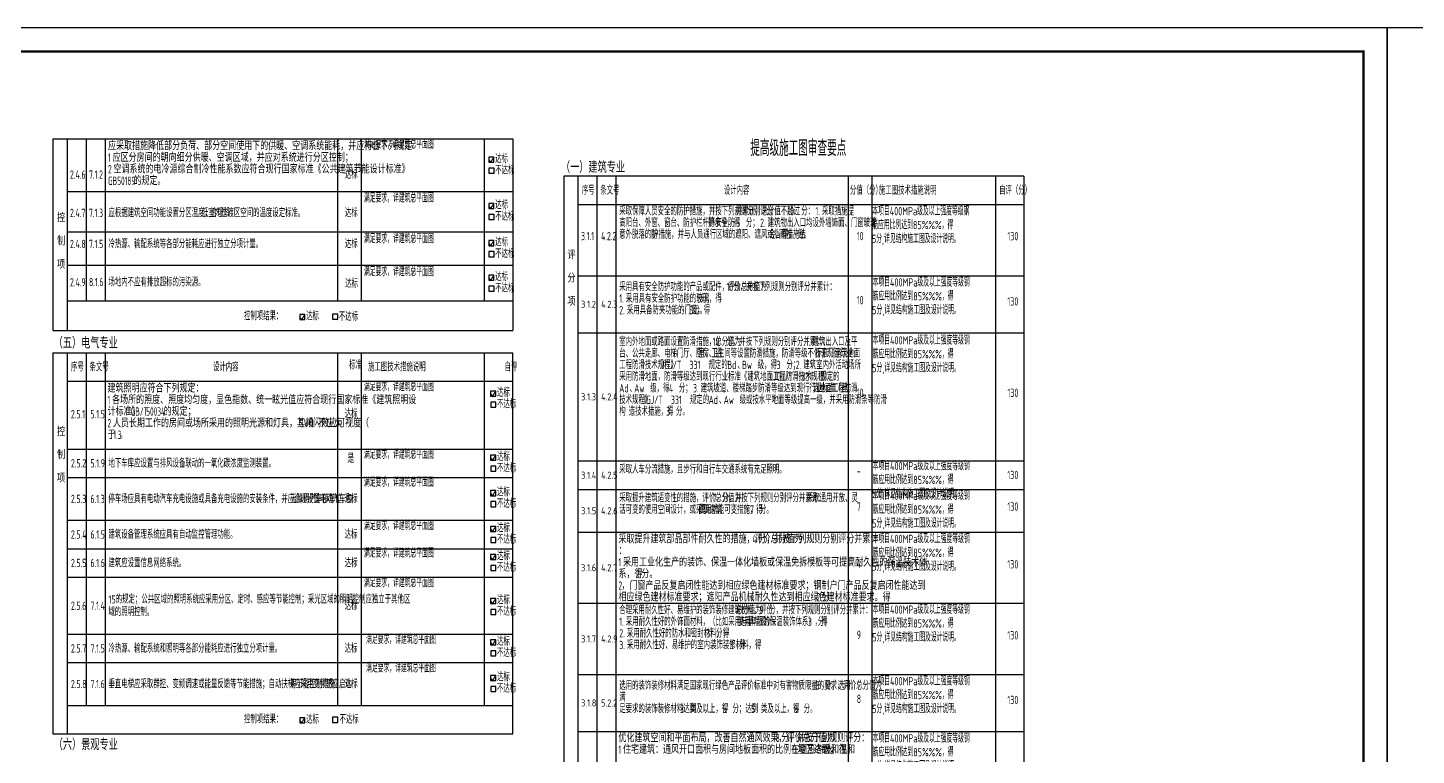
# Model space of a CAD drawing. Extents: x 555966 to 850266, y -53709 to 5691.
# Drawn here: x 603737 to 662291, y -24962 to 5691 of the extents above; entities that cross this region are included whole.
import ezdxf

# ---------------------------------------------------------------- set-up
doc = ezdxf.new("R2010")
doc.units = 0
doc.header["$LTSCALE"] = 1000
for name, color, linetype in [('A-Tab(建筑表格)', 7, 'Continuous'), ('A-TXT', 7, 'Continuous'), ('PUB_TEXT', 7, 'Continuous'), ('PUB_TITLE', 4, 'Continuous')]:
    doc.layers.add(name, color=color, linetype=linetype)
doc.styles.add('LJ_TXT', font='GBENOR', dxfattribs={"width": 0.8, "bigfont": 'GBCBIG'})
doc.styles.get("Standard").update_dxf_attribs({"font": 'GBENOR', "bigfont": 'GBCBIG'})

# ---------------------------------------------------------------- blocks, each defined once
blk = doc.blocks.new('AutoBlock_20250329_80', base_point=(645049, -3264))
at = {"color": 1, "style": 'LJ_TXT', "width": 0.8}
blk.add_attdef('3.1.1', (645049, -3264), '', height=350, dxfattribs=at)
blk = doc.blocks.new('AutoBlock_20250329_81', base_point=(639366, -2212))
at = {"color": 1, "style": 'LJ_TXT', "width": 0.7}
for tag, p in [('3.1.1措施_001', (639353, -2212)), ('3.1.1措施_002', (639353, -2795)), ('3.1.1措施_003', (639335, -3379))]:
    blk.add_attdef(tag, p, '', height=350, dxfattribs=at)
blk = doc.blocks.new('AutoBlock_20250329_112', base_point=(645049, -6014))
at = {"color": 1, "style": 'LJ_TXT', "width": 0.8}
blk.add_attdef('3.1.2', (645049, -6014), '', height=350, dxfattribs=at)
blk = doc.blocks.new('AutoBlock_20250329_114', base_point=(645049, -9865))
at = {"color": 1, "style": 'LJ_TXT', "width": 0.8}
blk.add_attdef('3.1.3', (645049, -9865), '', height=350, dxfattribs=at)
blk = doc.blocks.new('AutoBlock_20250329_116', base_point=(645049, -13327))
at = {"color": 1, "style": 'LJ_TXT', "width": 0.8}
blk.add_attdef('3.1.4', (645049, -13327), '', height=350, dxfattribs=at)
blk = doc.blocks.new('AutoBlock_20250329_118', base_point=(645049, -14658))
at = {"color": 1, "style": 'LJ_TXT', "width": 0.8}
blk.add_attdef('3.1.5', (645049, -14658), '', height=350, dxfattribs=at)
blk = doc.blocks.new('AutoBlock_20250329_120', base_point=(645049, -17093))
at = {"color": 1, "style": 'LJ_TXT', "width": 0.8}
blk.add_attdef('3.1.6', (645049, -17093), '', height=350, dxfattribs=at)
blk = doc.blocks.new('AutoBlock_20250329_122', base_point=(645049, -20083))
at = {"color": 1, "style": 'LJ_TXT', "width": 0.8}
blk.add_attdef('3.1.7', (645049, -20083), '', height=350, dxfattribs=at)
blk = doc.blocks.new('AutoBlock_20250329_124', base_point=(645049, -22810))
at = {"color": 1, "style": 'LJ_TXT', "width": 0.8}
blk.add_attdef('3.1.8', (645049, -22810), '', height=350, dxfattribs=at)
blk = doc.blocks.new('AutoBlock_20250329_151', base_point=(617922, 603))
at = {"color": 1, "style": 'LJ_TXT', "width": 0.7}
blk.add_attdef('2.4.6措施_001', (617914, 603), '', height=350, dxfattribs=at)
blk = doc.blocks.new('AutoBlock_20250329_153', base_point=(617922, -1665))
at = {"color": 1, "style": 'LJ_TXT', "width": 0.7}
blk.add_attdef('2.4.7措施_001', (617914, -1665), '', height=350, dxfattribs=at)
blk = doc.blocks.new('AutoBlock_20250329_159', base_point=(617922, -9616))
at = {"color": 1, "style": 'LJ_TXT', "width": 0.7}
blk.add_attdef('2.5.1措施_001', (617914, -9616), '', height=350, dxfattribs=at)
blk = doc.blocks.new('AutoBlock_20250329_161', base_point=(617922, -12469))
at = {"color": 1, "style": 'LJ_TXT', "width": 0.7}
blk.add_attdef('2.5.2措施_001', (617914, -12469), '', height=350, dxfattribs=at)
blk = doc.blocks.new('AutoBlock_20250329_163', base_point=(617922, -13642))
at = {"color": 1, "style": 'LJ_TXT', "width": 0.7}
blk.add_attdef('2.5.3措施_001', (617914, -13642), '', height=350, dxfattribs=at)
blk = doc.blocks.new('AutoBlock_20250329_165', base_point=(617922, -15468))
at = {"color": 1, "style": 'LJ_TXT', "width": 0.7}
blk.add_attdef('2.5.4措施_001', (617914, -15468), '', height=350, dxfattribs=at)
blk = doc.blocks.new('AutoBlock_20250329_167', base_point=(617922, -16628))
at = {"color": 1, "style": 'LJ_TXT', "width": 0.7}
blk.add_attdef('2.5.5措施_001', (617914, -16628), '', height=350, dxfattribs=at)
blk = doc.blocks.new('AutoBlock_20250329_169', base_point=(617922, -17878))
at = {"color": 1, "style": 'LJ_TXT', "width": 0.7}
blk.add_attdef('2.5.6措施_001', (617914, -17878), '', height=350, dxfattribs=at)
blk = doc.blocks.new('AutoBlock_20250329_185', base_point=(618013, -21469))
at = {"color": 1, "style": 'LJ_TXT', "width": 0.7}
blk.add_attdef('2.5.8措施_001', (618005, -21469), '', height=350, dxfattribs=at)
blk = doc.blocks.new('AutoBlock_20250329_187', base_point=(617922, -4771))
at = {"color": 1, "style": 'LJ_TXT', "width": 0.7}
blk.add_attdef('2.4.9措施_001', (617914, -4771), '', height=350, dxfattribs=at)
blk = doc.blocks.new('AutoBlock_20250329_191', base_point=(617219, -12638))
at = {"color": 1, "style": 'LJ_TXT', "width": 0.8}
blk.add_attdef('2.5.2', (617219, -12638), '', height=350, dxfattribs=at)
blk = doc.blocks.new('AutoBlock_20250329_197', base_point=(618013, -20269))
at = {"color": 1, "style": 'LJ_TXT', "width": 0.7}
blk.add_attdef('2.5.7措施_001', (618005, -20269), '', height=350, dxfattribs=at)
blk = doc.blocks.new('AutoBlock_20250329_207', base_point=(617922, -3380))
at = {"color": 1, "style": 'LJ_TXT', "width": 0.7}
blk.add_attdef('2.4.8措施_001', (617914, -3380), '', height=350, dxfattribs=at)
blk = doc.blocks.new('AutoBlock_20250329_302', base_point=(639379, -5212))
at = {"color": 1, "style": 'LJ_TXT', "width": 0.7}
for tag, p in [('3.1.2措施_001', (639365, -5212)), ('3.1.2措施_002', (639365, -5795)), ('3.1.2措施_003', (639348, -6379))]:
    blk.add_attdef(tag, p, '', height=350, dxfattribs=at)
blk = doc.blocks.new('AutoBlock_20250329_304', base_point=(639379, -7654))
at = {"color": 1, "style": 'LJ_TXT', "width": 0.7}
for tag, p in [('3.1.3措施_001', (639365, -7654)), ('3.1.3措施_002', (639365, -8237)), ('3.1.3措施_003', (639348, -8821))]:
    blk.add_attdef(tag, p, '', height=350, dxfattribs=at)
blk = doc.blocks.new('AutoBlock_20250329_306', base_point=(639379, -12950))
at = {"color": 1, "style": 'LJ_TXT', "width": 0.7}
for tag, p in [('3.1.4措施_001', (639365, -12950)), ('3.1.4措施_002', (639365, -13534)), ('3.1.4措施_003', (639348, -14117))]:
    blk.add_attdef(tag, p, '', height=350, dxfattribs=at)
blk = doc.blocks.new('AutoBlock_20250329_308', base_point=(639379, -14201))
at = {"color": 1, "style": 'LJ_TXT', "width": 0.7}
for tag, p in [('3.1.5措施_001', (639365, -14201)), ('3.1.5措施_002', (639365, -14785)), ('3.1.5措施_003', (639348, -15368))]:
    blk.add_attdef(tag, p, '', height=350, dxfattribs=at)
blk = doc.blocks.new('AutoBlock_20250329_310', base_point=(639379, -16022))
at = {"color": 1, "style": 'LJ_TXT', "width": 0.7}
for tag, p in [('3.1.6措施_001', (639365, -16022)), ('3.1.6措施_002', (639365, -16606)), ('3.1.6措施_003', (639348, -17189))]:
    blk.add_attdef(tag, p, '', height=350, dxfattribs=at)
blk = doc.blocks.new('AutoBlock_20250329_312', base_point=(639379, -19002))
at = {"color": 1, "style": 'LJ_TXT', "width": 0.7}
for tag, p in [('3.1.7措施_001', (639365, -19002)), ('3.1.7措施_002', (639365, -19585)), ('3.1.7措施_003', (639348, -20169))]:
    blk.add_attdef(tag, p, '', height=350, dxfattribs=at)
blk = doc.blocks.new('AutoBlock_20250329_314', base_point=(639379, -22017))
at = {"color": 1, "style": 'LJ_TXT', "width": 0.7}
for tag, p in [('3.1.8措施_001', (639365, -22017)), ('3.1.8措施_002', (639365, -22601)), ('3.1.8措施_003', (639348, -23184))]:
    blk.add_attdef(tag, p, '', height=350, dxfattribs=at)
blk = doc.blocks.new('AutoBlock_20250329_316', base_point=(639379, -24426))
at = {"color": 1, "style": 'LJ_TXT', "width": 0.7}
for tag, p in [('3.1.9措施_001', (639365, -24426)), ('3.1.9措施_002', (639365, -25009)), ('3.1.9措施_003', (639348, -25592))]:
    blk.add_attdef(tag, p, '', height=350, dxfattribs=at)

msp = doc.modelspace()

# ---------------------------------------------------------------- linework, layer by layer
for p, q in [((604800, 1005), (604800, -4317)), ((624200, 1005), (624200, -4317)), ((624200, -4317), (624200, -7069))]:
    msp.add_line(p, q)
at = {"const_width": 50}
for points in [[(623180, 140), (623256, 25), (623396, 241)], [(623180, -1809), (623256, -1924), (623396, -1708)], [(623180, -3378), (623256, -3493), (623396, -3277)], [(623180, -4834), (623256, -4948), (623396, -4732)], [(615207, -6493), (615282, -6608), (615423, -6392)], [(623257, -9718), (623333, -9833), (623473, -9617)], [(623257, -12419), (623333, -12534), (623473, -12318)], [(623257, -13912), (623333, -14027), (623473, -13811)], [(623257, -15422), (623333, -15536), (623473, -15320)], [(623257, -16602), (623333, -16717), (623473, -16501)], [(623257, -18458), (623333, -18573), (623473, -18357)], [(623257, -20200), (623333, -20315), (623473, -20099)], [(623257, -21703), (623333, -21818), (623473, -21602)], [(615207, -23486), (615282, -23601), (615423, -23385)]]:
    msp.add_lwpolyline(points, dxfattribs=at)
for points in [[(623396, 241), (623180, 241), (623180, 25), (623396, 25)], [(623402, -221), (623186, -221), (623186, -437), (623402, -437)], [(623396, -1708), (623180, -1708), (623180, -1924), (623396, -1924)], [(623402, -2170), (623186, -2170), (623186, -2386), (623402, -2386)], [(623396, -3277), (623180, -3277), (623180, -3493), (623396, -3493)], [(623402, -3739), (623186, -3739), (623186, -3955), (623402, -3955)], [(623396, -4732), (623180, -4732), (623180, -4948), (623396, -4948)], [(623402, -5194), (623186, -5194), (623186, -5410), (623402, -5410)], [(615423, -6392), (615207, -6392), (615207, -6608), (615423, -6608)], [(616810, -6371), (616594, -6371), (616594, -6587), (616810, -6587)], [(623473, -9617), (623257, -9617), (623257, -9833), (623473, -9833)], [(623480, -10079), (623264, -10079), (623264, -10295), (623480, -10295)], [(623473, -12318), (623257, -12318), (623257, -12534), (623473, -12534)], [(623480, -12780), (623264, -12780), (623264, -12996), (623480, -12996)], [(623473, -13811), (623257, -13811), (623257, -14027), (623473, -14027)], [(623480, -14273), (623264, -14273), (623264, -14489), (623480, -14489)], [(623473, -15320), (623257, -15320), (623257, -15536), (623473, -15536)], [(623480, -15782), (623264, -15782), (623264, -15998), (623480, -15998)], [(623473, -16501), (623257, -16501), (623257, -16717), (623473, -16717)], [(623480, -16963), (623264, -16963), (623264, -17179), (623480, -17179)], [(623473, -18357), (623257, -18357), (623257, -18573), (623473, -18573)], [(623480, -18818), (623264, -18818), (623264, -19034), (623480, -19034)], [(623473, -20099), (623257, -20099), (623257, -20315), (623473, -20315)], [(623480, -20561), (623264, -20561), (623264, -20777), (623480, -20777)], [(623473, -21602), (623257, -21602), (623257, -21818), (623473, -21818)], [(623480, -22064), (623264, -22064), (623264, -22280), (623480, -22280)], [(615423, -23385), (615207, -23385), (615207, -23601), (615423, -23601)], [(616810, -23364), (616594, -23364), (616594, -23580), (616810, -23580)]]:
    msp.add_lwpolyline(points, close=True)
at = {"layer": 'A-Tab(建筑表格)'}
for p, q in [((605400, 1005), (605400, -4317)), ((606200, 1005), (606200, -4317)), ((623000, -4317), (623000, 1005)), ((604800, -2910), (604800, -4317)), ((604800, -4317), (604800, -7069)), ((605400, -4317), (624200, -4317)), ((605400, -4317), (605400, -7069)), ((605400, -4317), (624200, -4317)), ((606200, -4317), (606200, -5817)), ((623000, -5817), (623000, -4317)), ((605400, -5817), (624200, -5817)), ((604800, -8005), (604800, -24061)), ((605400, -8005), (605400, -24061)), ((606200, -8005), (606200, -22861)), ((623000, -22861), (623000, -8005)), ((624200, -24061), (624200, -8005))]:
    msp.add_line(p, q, dxfattribs=at)
for points in [[(604800, 1005), (624200, 1005)], [(607000, 1005), (607000, -4317)], [(616800, 1005), (616800, -4317)], [(617800, 1005), (617800, -4317)], [(638341, -561), (638341, -1761)], [(605400, -1208), (624200, -1208)], [(626941, -1761), (645741, -1761)], [(626941, -1761), (645741, -1761)], [(626941, -1761), (645741, -1761)], [(605400, -2910), (624200, -2910)], [(605400, -2910), (624200, -2910)], [(607000, -4317), (607000, -5817)], [(616800, -4317), (616800, -5817)], [(617800, -4317), (617800, -5817)], [(626941, -4761), (645741, -4761)], [(604800, -7069), (624200, -7069)], [(626941, -7161), (645741, -7161)], [(604800, -8005), (624200, -8005)], [(607000, -8005), (607000, -22861)], [(616800, -8005), (616800, -22861)], [(616800, -8005), (616800, -9205)], [(617800, -8005), (617800, -22861)], [(605400, -9205), (624200, -9205)], [(605400, -9205), (624200, -9205)], [(605400, -9205), (624200, -9205)], [(605400, -12061), (624200, -12061)], [(626941, -12561), (645741, -12561)], [(605400, -13261), (624200, -13261)], [(626941, -13761), (645741, -13761)], [(605400, -15061), (624200, -15061)], [(626941, -15561), (645741, -15561)], [(605400, -16261), (624200, -16261)], [(605400, -17461), (624200, -17461)], [(626941, -18561), (645741, -18561)], [(605400, -19861), (624200, -19861)], [(605400, -21061), (624200, -21061)], [(626941, -21561), (645741, -21561)], [(605400, -22861), (624200, -22861)], [(626941, -23961), (645741, -23961)], [(604800, -24061), (624200, -24061)]]:
    msp.add_lwpolyline(points, dxfattribs=at)
at = {"layer": 'A-TXT'}
for p, q in [((645741, -561), (626341, -561)), ((626341, -561), (626341, -50761)), ((626941, -561), (626941, -50761)), ((627741, -561), (627741, -50761)), ((639341, -50761), (639341, -561))]:
    msp.add_line(p, q, dxfattribs=at)
for points in [[(628541, -561), (628541, -1761)], [(644541, -561), (644541, -50761)], [(645741, -561), (645741, -50761)], [(628541, -1761), (628541, -50761)], [(638341, -1761), (638341, -50761)]]:
    msp.add_lwpolyline(points, dxfattribs=at)
at = {"layer": 'PUB_TITLE'}
for points in [[(555966, -53709), (661066, -53709), (661066, 5691), (555966, 5691)], [(661066, -53709), (766166, -53709), (766166, 5691), (661066, 5691)]]:
    msp.add_lwpolyline(points, close=True, dxfattribs=at)
at = {"layer": 'PUB_TITLE', "const_width": 100}
msp.add_lwpolyline([(558466, -52709), (660066, -52709), (660066, 4691), (558466, 4691)], close=True, dxfattribs=at)

# ---------------------------------------------------------------- block references
for name, p, values in [('AutoBlock_20250329_151', (617922, 603), {'2.4.6措施_001': '满足要求，详建筑总平面图'}), ('AutoBlock_20250329_153', (617922, -1665), {'2.4.7措施_001': '满足要求，详建筑总平面图'}), ('AutoBlock_20250329_81', (639366, -2212), {'3.1.1措施_001': '本项目400MPa级及以上强度等级钢', '3.1.1措施_002': '筋应用比例达到85%%%%%%%%%，得', '3.1.1措施_003': '5分,详见结构施工图及设计说明。'}), ('AutoBlock_20250329_80', (645049, -3264), {'3.1.1': '130'}), ('AutoBlock_20250329_207', (617922, -3380), {'2.4.8措施_001': '满足要求，详建筑总平面图'}), ('AutoBlock_20250329_187', (617922, -4771), {'2.4.9措施_001': '满足要求，详建筑总平面图'}), ('AutoBlock_20250329_302', (639379, -5212), {'3.1.2措施_001': '本项目400MPa级及以上强度等级钢', '3.1.2措施_002': '筋应用比例达到85%%%%%%%%%，得', '3.1.2措施_003': '5分,详见结构施工图及设计说明。'}), ('AutoBlock_20250329_112', (645049, -6014), {'3.1.2': '130'}), ('AutoBlock_20250329_304', (639379, -7654), {'3.1.3措施_001': '本项目400MPa级及以上强度等级钢', '3.1.3措施_002': '筋应用比例达到85%%%%%%%%%，得', '3.1.3措施_003': '5分,详见结构施工图及设计说明。'}), ('AutoBlock_20250329_159', (617922, -9616), {'2.5.1措施_001': '满足要求，详建筑总平面图'}), ('AutoBlock_20250329_114', (645049, -9865), {'3.1.3': '130'}), ('AutoBlock_20250329_191', (617219, -12638), {'2.5.2': '是'}), ('AutoBlock_20250329_161', (617922, -12469), {'2.5.2措施_001': '满足要求，详建筑总平面图'}), ('AutoBlock_20250329_306', (639379, -12950), {'3.1.4措施_001': '本项目400MPa级及以上强度等级钢', '3.1.4措施_002': '筋应用比例达到85%%%%%%%%%，得', '3.1.4措施_003': '5分,详见结构施工图及设计说明。'}), ('AutoBlock_20250329_163', (617922, -13642), {'2.5.3措施_001': '满足要求，详建筑总平面图'}), ('AutoBlock_20250329_116', (645049, -13327), {'3.1.4': '130'}), ('AutoBlock_20250329_308', (639379, -14201), {'3.1.5措施_001': '本项目400MPa级及以上强度等级钢', '3.1.5措施_002': '筋应用比例达到85%%%%%%%%%，得', '3.1.5措施_003': '5分,详见结构施工图及设计说明。'}), ('AutoBlock_20250329_118', (645049, -14658), {'3.1.5': '130'}), ('AutoBlock_20250329_165', (617922, -15468), {'2.5.4措施_001': '满足要求，详建筑总平面图'}), ('AutoBlock_20250329_310', (639379, -16022), {'3.1.6措施_001': '本项目400MPa级及以上强度等级钢', '3.1.6措施_002': '筋应用比例达到85%%%%%%%%%，得', '3.1.6措施_003': '5分,详见结构施工图及设计说明。'}), ('AutoBlock_20250329_167', (617922, -16628), {'2.5.5措施_001': '满足要求，详建筑总平面图'}), ('AutoBlock_20250329_120', (645049, -17093), {'3.1.6': '130'}), ('AutoBlock_20250329_169', (617922, -17878), {'2.5.6措施_001': '满足要求，详建筑总平面图'}), ('AutoBlock_20250329_312', (639379, -19002), {'3.1.7措施_001': '本项目400MPa级及以上强度等级钢', '3.1.7措施_002': '筋应用比例达到85%%%%%%%%%，得', '3.1.7措施_003': '5分,详见结构施工图及设计说明。'}), ('AutoBlock_20250329_197', (618013, -20269), {'2.5.7措施_001': '满足要求，详建筑总平面图'}), ('AutoBlock_20250329_122', (645049, -20083), {'3.1.7': '130'}), ('AutoBlock_20250329_185', (618013, -21469), {'2.5.8措施_001': '满足要求，详建筑总平面图'}), ('AutoBlock_20250329_314', (639379, -22017), {'3.1.8措施_001': '本项目400MPa级及以上强度等级钢', '3.1.8措施_002': '筋应用比例达到85%%%%%%%%%，得', '3.1.8措施_003': '5分,详见结构施工图及设计说明。'}), ('AutoBlock_20250329_124', (645049, -22810), {'3.1.8': '130'}), ('AutoBlock_20250329_316', (639379, -24426), {'3.1.9措施_001': '本项目400MPa级及以上强度等级钢', '3.1.9措施_002': '筋应用比例达到85%%%%%%%%%，得', '3.1.9措施_003': '5分,详见结构施工图及设计说明。'})]:
    msp.add_blockref(name, p).add_auto_attribs(values)

# ---------------------------------------------------------------- texts
at = {"layer": 'A-Tab(建筑表格)', "style": 'LJ_TXT'}
for s, height, width, p in [('提高级施工图审查要点', 675.2, 0.8, (634206, 286)), ('达标', 337.6, 0.8, (623448, 0)), ('（一）建筑专业', 482.3, 0.8, (626225, -420)), ('2.4.6', 350, 0.64, (605517, -670)), ('7.1.2', 350, 0.64, (606317, -670)), ('达标', 337.6, 0.8, (617111, -670)), ('不达标', 337.6, 0.8, (623448, -483)), ('序号', 337.6, 0.8, (627103, -1336)), ('条文号', 337.6, 0.8, (627881, -1336)), ('设计内容', 337.6, 0.8, (633090, -1336)), ('分值（分）', 337.6, 0.8, (638408, -1336)), ('施工图技术措施说明', 337.6, 0.8, (639629, -1336)), ('自评（分）', 337.6, 0.8, (644698, -1336)), ('达标', 337.6, 0.8, (623448, -1949)), ('2.4.7', 350, 0.64, (605517, -2283)), ('7.1.3', 350, 0.64, (606317, -2283)), ('应根据建筑空间功能设置分区温度，合理降', 337.59, 0.8, (607140, -2283)), ('低室内过渡区空间的温度设定标准。', 337.59, 0.8, (611078, -2283)), ('达标', 337.6, 0.8, (617111, -2283)), ('不达标', 337.6, 0.8, (623448, -2431)), ('2.4.8', 350, 0.64, (605517, -3592)), ('7.1.5', 350, 0.64, (606317, -3592)), ('冷热源、输配系统等各部分能耗应进行独立分项计量。', 337.59, 0.8, (607140, -3592)), ('达标', 337.6, 0.8, (617111, -3592)), ('达标', 337.6, 0.8, (623448, -3518)), ('不达标', 337.6, 0.8, (623448, -4001)), ('达标', 337.6, 0.8, (623448, -4973)), ('2.4.9', 350, 0.64, (605517, -5208)), ('8.1.6', 350, 0.64, (606317, -5198)), ('场地内不应有排放超标的污染源。', 337.59, 0.8, (607140, -5203)), ('达标', 337.6, 0.8, (617121, -5260)), ('不达标', 337.6, 0.8, (623448, -5456)), ('控制项结果：', 337.6, 0.8, (612853, -6628)), ('达标', 337.6, 0.8, (615475, -6633)), ('不达标', 337.6, 0.8, (616856, -6654)), ('（五）电气专业', 482.3, 0.8, (604832, -7826)), ('序号', 337.6, 0.8, (605562, -8780)), ('条文号', 337.6, 0.8, (606340, -8780)), ('设计内容', 337.6, 0.8, (611549, -8780)), ('标准', 337.6, 0.8, (617289, -8694)), ('施工图技术措施说明', 337.6, 0.8, (618088, -8780)), ('自评', 337.6, 0.8, (623842, -8780)), ('达标', 337.6, 0.8, (623525, -9858)), ('2.5.1', 350, 0.64, (605557, -10765)), ('5.1.5', 350, 0.64, (606381, -10765)), ('达标', 337.6, 0.8, (617102, -10750)), ('不达标', 337.6, 0.8, (623525, -10341)), ('达标', 337.6, 0.8, (623525, -12559)), ('2.5.2', 350, 0.64, (605557, -12836)), ('5.1.9', 350, 0.64, (606381, -12836)), ('地下车库应设置与排风设备联动的一氧化碳浓度监测装置。', 337.59, 0.8, (607140, -12836)), ('不达标', 337.6, 0.8, (623525, -13042)), ('2.5.3', 350, 0.64, (605557, -14336)), ('6.1.3', 350, 0.64, (606381, -14336)), ('停车场应具有电动汽车充电设施或具备充电设施的安装条件，并应合理设置电动汽车和', 337.59, 0.8, (607140, -14336)), ('无障碍汽车停车位。', 337.6, 0.8, (614813, -14336)), ('达标', 337.6, 0.8, (617102, -14336)), ('达标', 337.6, 0.8, (623525, -14052)), ('不达标', 337.6, 0.8, (623525, -14535)), ('达标', 337.6, 0.8, (623525, -15561)), ('2.5.4', 350, 0.64, (605557, -15836)), ('6.1.5', 350, 0.64, (606381, -15836)), ('建筑设备管理系统应具有自动监控管理功能。', 337.59, 0.8, (607140, -15836)), ('达标', 337.6, 0.8, (617102, -15836)), ('不达标', 337.6, 0.8, (623525, -16044)), ('达标', 337.6, 0.8, (623525, -16742)), ('2.5.5', 350, 0.64, (605557, -17036)), ('6.1.6', 350, 0.64, (606381, -17036)), ('建筑应设置信息网络系统。', 337.59, 0.8, (607140, -17036)), ('达标', 337.6, 0.8, (617102, -17036)), ('不达标', 337.6, 0.8, (623525, -17225)), ('2.5.6', 350, 0.64, (605557, -18836)), ('7.1.4', 350, 0.64, (606381, -18836)), ('域的照明控制。', 337.6, 0.8, (607140, -19097)), ('15的规定；公共区域的照明系统应采用分区、定时、感应等节能控制；采光区域的照明控制应独立于其他区', 337.59, 0.8, (607140, -18566)), ('达标', 337.6, 0.8, (617102, -18836)), ('达标', 337.6, 0.8, (623525, -18597)), ('不达标', 337.6, 0.8, (623525, -19080)), ('2.5.7', 350, 0.64, (605557, -20636)), ('7.1.5', 350, 0.64, (606381, -20636)), ('冷热源、输配系统和照明等各部分能耗应进行独立分项计量。', 337.59, 0.8, (607140, -20636)), ('达标', 337.6, 0.8, (617102, -20636)), ('达标', 337.6, 0.8, (623525, -20340)), ('不达标', 337.6, 0.8, (623525, -20823)), ('达标', 337.6, 0.8, (623525, -21843)), ('2.5.8', 350, 0.64, (605557, -22136)), ('7.1.6', 350, 0.64, (606381, -22136)), ('垂直电梯应采取群控、变频调速或能量反馈等节能措施；自动扶梯应采用变频感应启动', 337.59, 0.8, (607140, -22136)), ('等节能控制措施。', 337.6, 0.8, (614813, -22136)), ('达标', 337.6, 0.8, (617112, -22136)), ('不达标', 337.6, 0.8, (623525, -22325)), ('控制项结果：', 337.6, 0.8, (612853, -23621)), ('达标', 337.6, 0.8, (615475, -23626)), ('不达标', 337.6, 0.8, (616885, -23626)), ('（六）景观专业', 482.3, 0.8, (604832, -24748))]:
    msp.add_text(s, height=height, dxfattribs=dict(at, width=width)).set_placement(p)
at = {"layer": 'A-TXT', "style": 'LJ_TXT'}
for s, height, width, p in [('采取保障人员安全的防护措施，并按下列规则分别评分', 337.59, 0.8, (628681, -2211)), ('高阳台、外窗、窗台、防护栏杆等安全防', 337.59, 0.8, (628681, -2701)), ('护水平，得', 337.6, 0.8, (632422, -2701)), ('并累计，总分值不超过', 337.6, 0.8, (633602, -2211)), ('分；', 337.6, 0.8, (634024, -2701)), ('建筑物出入口均设外墙饰面、门窗玻璃', 337.59, 0.8, (634940, -2701)), ('10', 350, 0.64, (635771, -2211)), ('分：', 337.6, 0.8, (636357, -2211)), ('1.', 350, 0.64, (636953, -2211)), ('采取措施提', 337.6, 0.8, (637230, -2211)), ('3.1.1', 350, 0.64, (627069, -3261)), ('4.2.2', 350, 0.64, (627914, -3261)), ('意外脱落的防', 337.6, 0.8, (628681, -3191)), ('护措施，并与人员通行区域的遮阳、遮风或挡雨措施结', 337.59, 0.8, (630063, -3191)), ('5', 350, 0.64, (633608, -2701)), ('2.', 350, 0.64, (634620, -2701)), ('合，得', 337.6, 0.8, (634984, -3191)), ('5', 350, 0.64, (635777, -3191)), ('分。', 337.6, 0.8, (636193, -3191)), ('10', 350, 0.64, (638699, -3261)), ('采用具有安全防护功能的产品或配件，评价总分值为', 337.59, 0.8, (628681, -5401)), ('10', 350, 0.64, (633203, -5401)), ('分，并按下列规则分别评分并累计：', 337.59, 0.8, (633499, -5401)), ('3.1.2', 297.5, 0.8, (627069, -6110)), ('4.2.3', 297.5, 0.8, (627914, -6110)), ('1.', 350, 0.64, (628681, -5891)), ('采用具有安全防护功能的玻璃，得', 337.59, 0.8, (628958, -5891)), ('5', 350, 0.64, (631960, -5891)), ('分；', 337.6, 0.8, (632102, -5891)), ('10', 350, 0.64, (638699, -5961)), ('2.', 350, 0.64, (628681, -6381)), ('采用具备防夹功能的门窗，得', 337.59, 0.8, (629001, -6381)), ('5', 350, 0.64, (631624, -6381)), ('分。', 337.6, 0.8, (631804, -6381)), ('室内外地面或路面设置防滑措施，总分值为', 337.59, 0.8, (628681, -7711)), ('10', 350, 0.64, (632619, -7711)), ('分，并按下列规则分别评分并累计：', 337.59, 0.8, (633206, -7711)), ('1.', 350, 0.64, (636554, -7711)), ('建筑出入口及平', 337.6, 0.8, (636831, -7711)), ('台、公共走廊、电梯门厅、厨房、浴', 337.59, 0.8, (628681, -8201)), ('室、卫生间等设置防滑措施，防滑等级不低于现行行业', 337.59, 0.8, (632029, -8201)), ('标准《建筑地面', 337.6, 0.8, (636950, -8201)), ('工程防滑技术规程》', 337.6, 0.8, (628681, -8691)), ('JGJ/T', 350, 0.64, (630450, -8691)), ('331', 350, 0.64, (631645, -8691)), ('规定的', 337.6, 0.8, (632445, -8691)), ('Bd', 350, 0.64, (633237, -8691)), ('、', 338, 0.8, (633664, -8691)), ('Bw', 350, 0.64, (633861, -8691)), ('级，得', 337.6, 0.8, (634522, -8691)), ('3', 350, 0.64, (635315, -8691)), ('分；', 337.6, 0.8, (635731, -8691)), ('2.', 350, 0.64, (636124, -8691)), ('建筑室内外活动场所', 337.6, 0.8, (636444, -8691)), ('采用防滑地面，防滑等级达到现行行业标准《建筑地面工程防滑技术规程》', 337.59, 0.8, (628681, -9181)), ('Ad', 350, 0.64, (628681, -9671)), ('Aw', 350, 0.64, (629315, -9671)), ('级，得', 337.6, 0.8, (629987, -9671)), ('4', 350, 0.64, (630779, -9671)), ('分；', 337.6, 0.8, (631195, -9671)), ('3.', 350, 0.64, (631791, -9671)), ('建筑坡道、楼梯踏步防滑等级达到现行行业标准《建', 337.59, 0.8, (632111, -9671)), ('JGJ/T', 350, 0.64, (635169, -9181)), ('331', 350, 0.64, (636363, -9181)), ('筑地面工程防滑', 337.6, 0.8, (636836, -9671)), ('规定的', 337.6, 0.8, (637163, -9181)), ('3.1.3', 297.5, 0.8, (627069, -10010)), ('4.2.4', 297.5, 0.8, (627914, -10010)), ('技术规程》', 337.6, 0.8, (628681, -10161)), ('、', 338, 0.8, (629118, -9671)), ('JGJ/T', 350, 0.64, (629664, -10161)), ('331', 350, 0.64, (630859, -10161)), ('规定的', 337.6, 0.8, (631659, -10161)), ('Ad', 350, 0.64, (632451, -10161)), ('Aw', 350, 0.64, (633085, -10161)), ('级或按水平地面等级提高一级，并采用防滑条等防滑', 337.59, 0.8, (633757, -10161)), ('10', 350, 0.64, (638699, -9861)), ('构', 338, 0.8, (628681, -10651)), ('造技术措施，得', 337.6, 0.8, (629080, -10651)), ('3', 350, 0.64, (630659, -10651)), ('分。', 337.6, 0.8, (631075, -10651)), ('、', 338, 0.8, (632888, -10161)), ('采取人车分流措施，且步行和自行车交通系统有充足照明。', 337.59, 0.8, (628681, -13091)), ('3.1.4', 297.5, 0.8, (627069, -13310)), ('4.2.5', 297.5, 0.8, (627914, -13310)), ('-', 350, 0.64, (638699, -13161)), ('采取提升建筑适变性的措施，评价总分值为', 337.59, 0.8, (628681, -14297)), ('7', 350, 0.64, (632619, -14297)), ('分，并', 337.6, 0.8, (633035, -14297)), ('按下列规则分别评分并累计：', 337.59, 0.8, (633827, -14297)), ('采取通用开放、灵', 337.6, 0.8, (636586, -14297)), ('3.1.5', 297.5, 0.8, (627069, -14810)), ('4.2.6', 297.5, 0.8, (627914, -14810)), ('活可变的使用空间设计，或采取建筑', 337.59, 0.8, (628681, -14787)), ('使用功能可变措施，得', 337.6, 0.8, (632029, -14787)), ('7', 350, 0.64, (634198, -14787)), ('分。', 337.6, 0.8, (634614, -14787)), ('7', 350, 0.64, (638699, -14661)), ('3.1.6', 297.5, 0.8, (627069, -17210)), ('4.2.7', 297.5, 0.8, (627914, -17210)), ('4', 350, 0.64, (638699, -17061)), ('合理采用耐久性好、易维护的装饰装修建筑材料，评价', 337.59, 0.8, (628681, -19021)), ('总分值为', 337.6, 0.8, (633602, -19021)), ('9', 350, 0.64, (634591, -19021)), ('分，并按下列规则分别评分并累计：', 337.59, 0.8, (635007, -19021)), ('1.', 350, 0.64, (628681, -19511)), ('采用耐久性好的外饰面材料，（比如采用与幕墙设计', 337.59, 0.8, (628958, -19511)), ('使用年限的保温装饰体系），得', 337.59, 0.8, (633683, -19511)), ('3', 350, 0.64, (636638, -19511)), ('分；', 337.6, 0.8, (637054, -19511)), ('2.', 350, 0.64, (628681, -20001)), ('采用耐久性好的防水和密封材料，得', 337.59, 0.8, (629001, -20001)), ('3', 350, 0.64, (632349, -20001)), ('分；', 337.6, 0.8, (632765, -20001)), ('9', 350, 0.64, (638699, -20061)), ('3.1.7', 297.5, 0.8, (627069, -20210)), ('4.2.9', 297.5, 0.8, (627914, -20210)), ('3.', 350, 0.64, (628681, -20491)), ('采用耐久性好、易维护的室内装饰装修材料，得', 337.59, 0.8, (629001, -20491)), ('3', 350, 0.64, (633332, -20491)), ('分', 338, 0.8, (633748, -20491)), ('选用的装饰装修材料满足国家现行绿色产品评价标准中对有害物质限量的要求，评价总分值为', 337.59, 0.8, (628681, -22201)), ('8', 350, 0.64, (636944, -22201)), ('分。选用', 337.6, 0.8, (637360, -22201)), ('3.1.8', 297.5, 0.8, (627069, -22910)), ('5.2.2', 297.5, 0.8, (627914, -22910)), ('满', 338, 0.8, (628681, -22691)), ('足要求的装饰装修材料达到', 337.59, 0.8, (628681, -23181)), ('3', 350, 0.64, (631243, -23181)), ('类及以上，得', 337.6, 0.8, (631659, -23181)), ('5', 350, 0.64, (633041, -23181)), ('分；达到', 337.6, 0.8, (633457, -23181)), ('5', 350, 0.64, (634243, -23181)), ('类及以上，得', 337.6, 0.8, (634659, -23181)), ('8', 350, 0.64, (636042, -23181)), ('分。', 337.6, 0.8, (636458, -23181)), ('8', 350, 0.64, (638699, -22761))]:
    msp.add_text(s, height=height, dxfattribs=dict(at, width=width)).set_placement(p)
at = {"layer": 'PUB_TEXT'}
for s, height, p in [('应采取措施降低部分负荷、部分空间使用下的供暖、空调系统能耗，并应符合下列规定', 337.59, (607124, 538)), ('应区分房间的朝向细分供暖、空调区域，并应对系统进行分区控制；', 337.59, (607316, 48)), ('空调系统的电冷源综合制冷性能系数应符合现行国家标准《公共建筑节能设计标准》', 337.59, (607351, -442)), ('的规定。', 337.6, (608192, -932)), ('控', 338, (604975, -2494)), ('制', 338, (604975, -3474)), ('评', 338, (626498, -4060)), ('项', 338, (604975, -4454)), ('分', 338, (626498, -5040)), ('项', 338, (626498, -6020)), ('建筑照明应符合下列规定：', 337.59, (607101, -9674)), ('各场所的照度、照度均匀度，显色指数、统一眩光值应符合现行国家标准《建筑照明设', 337.59, (607293, -10164)), ('计标准》', 337.6, (607101, -10654)), ('的规定；', 337.6, (609466, -10654)), ('人员长期工作的房间或场所采用的照明光源和灯具，其频闪效应可视度（', 337.59, (607328, -11144)), ('）不应大', 337.6, (615647, -11144)), ('控', 338, (604975, -11504)), ('于', 338, (607101, -11634)), ('。', 338, (607609, -11634)), ('制', 338, (604975, -12484)), ('项', 338, (604975, -13464)), ('采取提升建筑部品部件耐久性的措施，评价总分值为', 337.59, (628648, -16028)), ('分，并按下列规则分别评分并累计', 337.59, (634545, -16028)), ('：', 338, (628648, -16518)), ('采用工业化生产的装饰、保温一体化墙板或保温免拆模板等可提高耐久性的保温技术体', 337.59, (628841, -17008)), ('系，得', 337.6, (628648, -17498)), ('分。', 337.6, (629613, -17498)), ('相应绿色建材标准要求；遮阳产品机械耐久性达到相应绿色建材标准要求。得', 337.59, (628648, -18478)), ('，门窗产品反复启闭性能达到相应绿色建材标准要求；钢制户门产品反复启闭性能达到', 337.59, (628771, -17988)), ('分', 338, (637231, -18478)), ('优化建筑空间和平面布局，改善自然通风效果，评价总分值为', 337.59, (628646, -24409)), ('住宅建筑：通风开口面积与房间地板面积的比例在夏热冬暖和温和', 337.59, (628839, -24899)), ('分，并按下列规则评分：', 337.59, (635509, -24409)), ('地区达到', 337.6, (636210, -24899)), ('，在', 337.6, (637596, -24899))]:
    msp.add_text(s, height=height, dxfattribs=at).set_placement(p)
at = {"layer": 'PUB_TEXT', "width": 0.6}
for s, p in [('1', (607124, 48)), ('2', (607124, -442)), ('GB', (607124, -932)), ('50189', (607509, -932)), ('1', (607101, -10164)), ('GB/T', (608084, -10654)), ('50034', (608731, -10654)), ('2', (607101, -11144)), ('SVM', (615192, -11144)), ('1.3', (607347, -11634)), ('4', (634300, -16028)), ('1', (628648, -17008)), ('2', (629385, -17498)), ('2', (628648, -17988)), ('2', (637003, -18478)), ('1', (628646, -24899)), ('8', (635281, -24409)), ('B', (635965, -24899)), ('12%', (637193, -24899))]:
    msp.add_text(s, height=350, dxfattribs=at).set_placement(p)

doc.saveas('drawing.dxf')
